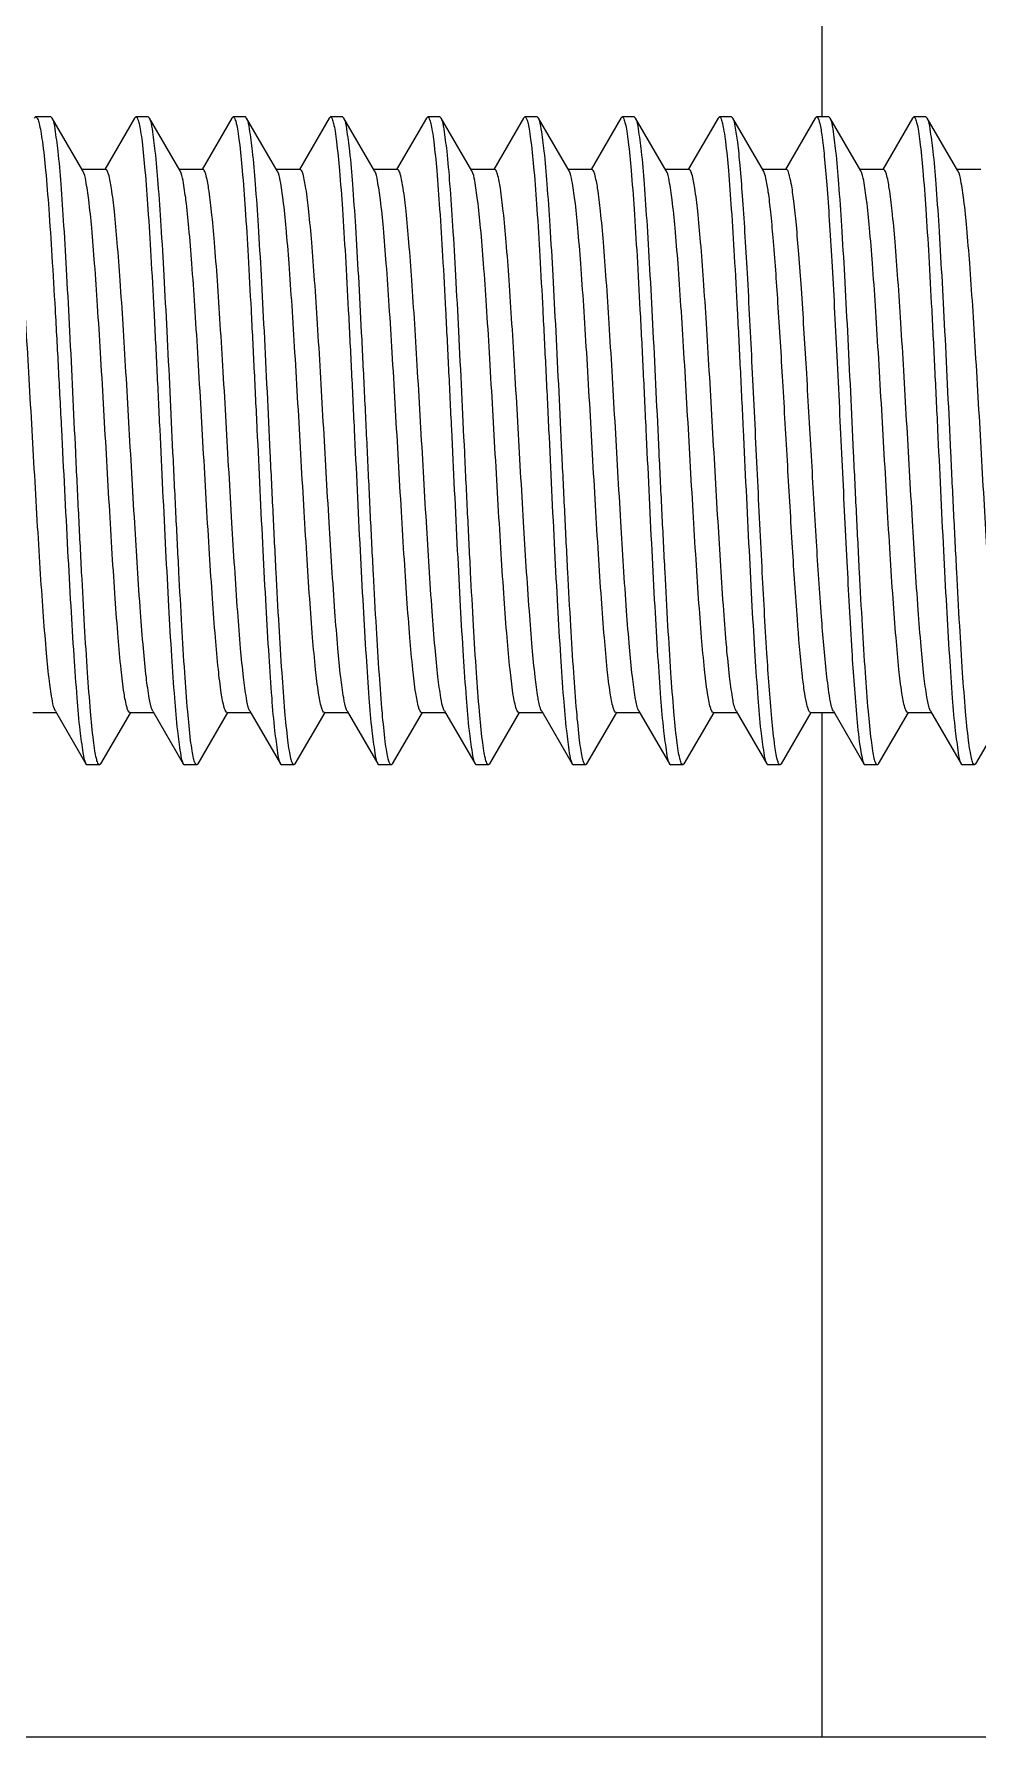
# Model space of a CAD drawing. Extents: x 27938 to 1507990, y 110129 to 923079.
# Drawn here: x 643528.3 to 643657.8, y 358398.4 to 358632.2 of the extents above; entities that cross this region are included whole.
import ezdxf

# ---------------------------------------------------------------- set-up
doc = ezdxf.new("R2010")
doc.units = 0
doc.header["$LTSCALE"] = 1000
doc.header["$MEASUREMENT"] = 0

msp = doc.modelspace()

# ---------------------------------------------------------------- linework, layer by layer
at = {"linetype": 'Continuous'}
for p, q in [((643636.46, 358620.85), (643636.46, 358754.31)), ((643528.26, 358620.66), (643528.48, 358620.85)), ((643530.58, 358620.85), (643528.48, 358620.85)), ((643530.58, 358620.85), (643528.48, 358620.85)), ((643528.48, 358620.85), (643528.51, 358620.84)), ((643530.75, 358620.7), (643530.58, 358620.85)), ((643534.96, 358613.46), (643530.75, 358620.7)), ((643542.07, 358620.69), (643537.98, 358613.64)), ((643542.07, 358620.69), (643542.25, 358620.85)), ((643543.92, 358620.85), (643542.25, 358620.85)), ((643543.92, 358620.85), (643542.25, 358620.85)), ((643542.25, 358620.85), (643542.27, 358620.84)), ((643544.1, 358620.7), (643543.92, 358620.85)), ((643548.31, 358613.46), (643544.1, 358620.7)), ((643555.42, 358620.69), (643551.33, 358613.64)), ((643555.42, 358620.69), (643555.6, 358620.85)), ((643557.27, 358620.85), (643555.6, 358620.85)), ((643557.27, 358620.85), (643555.6, 358620.85)), ((643555.6, 358620.85), (643555.62, 358620.84)), ((643557.44, 358620.7), (643557.27, 358620.85)), ((643561.65, 358613.46), (643557.44, 358620.7)), ((643568.77, 358620.69), (643564.68, 358613.64)), ((643568.77, 358620.69), (643568.94, 358620.85)), ((643570.61, 358620.85), (643568.94, 358620.85)), ((643570.61, 358620.85), (643568.94, 358620.85)), ((643568.94, 358620.85), (643568.97, 358620.84)), ((643570.79, 358620.7), (643570.61, 358620.85)), ((643575, 358613.46), (643570.79, 358620.7)), ((643582.11, 358620.69), (643578.02, 358613.64)), ((643582.11, 358620.69), (643582.29, 358620.85)), ((643583.96, 358620.85), (643582.29, 358620.85)), ((643583.96, 358620.85), (643582.29, 358620.85)), ((643582.29, 358620.85), (643582.31, 358620.84)), ((643584.13, 358620.7), (643583.96, 358620.85)), ((643588.35, 358613.46), (643584.13, 358620.7)), ((643595.46, 358620.69), (643591.37, 358613.64)), ((643595.46, 358620.69), (643595.63, 358620.85)), ((643597.31, 358620.85), (643595.63, 358620.85)), ((643597.31, 358620.85), (643595.63, 358620.85)), ((643595.63, 358620.85), (643595.66, 358620.84)), ((643597.48, 358620.7), (643597.31, 358620.85)), ((643601.69, 358613.46), (643597.48, 358620.7)), ((643608.81, 358620.69), (643604.72, 358613.64)), ((643608.81, 358620.69), (643608.98, 358620.85)), ((643610.65, 358620.85), (643608.98, 358620.85)), ((643610.65, 358620.85), (643608.98, 358620.85)), ((643608.98, 358620.85), (643609.01, 358620.84)), ((643610.83, 358620.7), (643610.65, 358620.85)), ((643615.04, 358613.46), (643610.83, 358620.7)), ((643622.15, 358620.69), (643618.06, 358613.64)), ((643622.15, 358620.69), (643622.33, 358620.85)), ((643624, 358620.85), (643622.33, 358620.85)), ((643624, 358620.85), (643622.33, 358620.85)), ((643622.33, 358620.85), (643622.35, 358620.84)), ((643624.17, 358620.7), (643624, 358620.85)), ((643628.38, 358613.46), (643624.17, 358620.7)), ((643635.5, 358620.69), (643631.41, 358613.64)), ((643635.5, 358620.69), (643635.67, 358620.85)), ((643637.34, 358620.85), (643635.67, 358620.85)), ((643637.34, 358620.85), (643635.67, 358620.85)), ((643635.67, 358620.85), (643635.7, 358620.84)), ((643637.52, 358620.7), (643637.34, 358620.85)), ((643641.73, 358613.46), (643637.52, 358620.7)), ((643648.84, 358620.69), (643644.75, 358613.64)), ((643648.84, 358620.69), (643649.02, 358620.85)), ((643650.69, 358620.85), (643649.02, 358620.85)), ((643650.69, 358620.85), (643649.02, 358620.85)), ((643649.02, 358620.85), (643649.04, 358620.84)), ((643650.87, 358620.7), (643650.69, 358620.85)), ((643655.08, 358613.46), (643650.87, 358620.7)), ((643538.09, 358613.64), (643534.86, 358613.64)), ((643551.44, 358613.64), (643548.2, 358613.64)), ((643564.78, 358613.64), (643561.55, 358613.64)), ((643578.13, 358613.64), (643574.89, 358613.64)), ((643591.47, 358613.64), (643588.24, 358613.64)), ((643604.82, 358613.64), (643601.59, 358613.64)), ((643618.17, 358613.64), (643614.93, 358613.64)), ((643631.51, 358613.64), (643628.28, 358613.64)), ((643644.86, 358613.64), (643641.63, 358613.64)), ((643658.2, 358613.64), (643654.97, 358613.64)), ((643528.08, 358539.06), (643531.31, 358539.06)), ((643531.2, 358539.24), (643535.38, 358532.03)), ((643537.42, 358532.02), (643541.53, 358539.08)), ((643541.43, 358539.08), (643544.66, 358539.08)), ((643544.55, 358539.26), (643544.47, 358539.43)), ((643544.55, 358539.26), (643548.75, 358532.02)), ((643550.77, 358532.02), (643554.88, 358539.08)), ((643554.77, 358539.08), (643558, 358539.08)), ((643557.9, 358539.26), (643557.81, 358539.43)), ((643557.9, 358539.26), (643562.09, 358532.02)), ((643564.12, 358532.02), (643568.22, 358539.08)), ((643568.12, 358539.08), (643571.35, 358539.08)), ((643571.25, 358539.26), (643571.16, 358539.44)), ((643571.25, 358539.26), (643575.44, 358532.02)), ((643577.46, 358532.02), (643581.57, 358539.08)), ((643581.46, 358539.08), (643584.7, 358539.08)), ((643584.59, 358539.26), (643584.5, 358539.45)), ((643584.59, 358539.26), (643588.79, 358532.02)), ((643590.81, 358532.02), (643594.91, 358539.08)), ((643594.81, 358539.08), (643598.04, 358539.08)), ((643597.94, 358539.26), (643597.84, 358539.46)), ((643597.94, 358539.26), (643602.13, 358532.02)), ((643604.15, 358532.02), (643608.26, 358539.08)), ((643608.16, 358539.08), (643611.39, 358539.08)), ((643611.28, 358539.26), (643611.18, 358539.47)), ((643611.28, 358539.26), (643615.48, 358532.02)), ((643617.5, 358532.02), (643621.61, 358539.08)), ((643621.5, 358539.08), (643624.73, 358539.08)), ((643624.63, 358539.26), (643624.53, 358539.48)), ((643624.63, 358539.26), (643628.83, 358532.02)), ((643630.85, 358532.02), (643634.95, 358539.08)), ((643634.85, 358539.08), (643638.08, 358539.08)), ((643636.46, 358398.41), (643636.46, 358539.08)), ((643637.98, 358539.26), (643642.17, 358532.02)), ((643644.19, 358532.02), (643648.3, 358539.08)), ((643648.2, 358539.08), (643651.43, 358539.08)), ((643651.32, 358539.26), (643651.21, 358539.5)), ((643651.32, 358539.26), (643655.52, 358532.02)), ((643657.54, 358532.02), (643661.65, 358539.08)), ((643535.38, 358532.03), (643535.56, 358531.87)), ((643537.25, 358531.87), (643535.56, 358531.87)), ((643537.25, 358531.87), (643535.56, 358531.87)), ((643537.25, 358531.87), (643537.22, 358531.87)), ((643537.42, 358532.02), (643537.25, 358531.87)), ((643548.75, 358532.02), (643548.92, 358531.87)), ((643550.59, 358531.87), (643548.92, 358531.87)), ((643550.59, 358531.87), (643548.92, 358531.87)), ((643550.59, 358531.87), (643550.57, 358531.87)), ((643550.77, 358532.02), (643550.59, 358531.87)), ((643562.09, 358532.02), (643562.27, 358531.87)), ((643563.94, 358531.87), (643562.27, 358531.87)), ((643563.94, 358531.87), (643562.27, 358531.87)), ((643563.94, 358531.87), (643563.92, 358531.87)), ((643564.12, 358532.02), (643563.94, 358531.87)), ((643575.44, 358532.02), (643575.62, 358531.87)), ((643577.29, 358531.87), (643575.62, 358531.87)), ((643577.29, 358531.87), (643575.62, 358531.87)), ((643577.46, 358532.02), (643577.4, 358531.94)), ((643588.79, 358532.02), (643588.96, 358531.87)), ((643590.63, 358531.87), (643588.96, 358531.87)), ((643590.63, 358531.87), (643588.96, 358531.87)), ((643590.63, 358531.87), (643590.61, 358531.87)), ((643590.81, 358532.02), (643590.63, 358531.87)), ((643602.13, 358532.02), (643602.31, 358531.87)), ((643603.98, 358531.87), (643602.31, 358531.87)), ((643603.98, 358531.87), (643602.31, 358531.87)), ((643603.98, 358531.87), (643603.96, 358531.87)), ((643604.15, 358532.02), (643603.98, 358531.87)), ((643615.48, 358532.02), (643615.65, 358531.87)), ((643617.33, 358531.87), (643615.65, 358531.87)), ((643617.33, 358531.87), (643615.65, 358531.87)), ((643617.33, 358531.87), (643617.3, 358531.87)), ((643617.5, 358532.02), (643617.33, 358531.87)), ((643628.83, 358532.02), (643629, 358531.87)), ((643630.67, 358531.87), (643629, 358531.87)), ((643630.67, 358531.87), (643629, 358531.87)), ((643630.85, 358532.02), (643630.67, 358531.87)), ((643642.17, 358532.02), (643642.35, 358531.87)), ((643644.02, 358531.87), (643642.35, 358531.87)), ((643644.02, 358531.87), (643642.35, 358531.87)), ((643644.02, 358531.87), (643643.99, 358531.87)), ((643644.19, 358532.02), (643644.02, 358531.87)), ((643655.52, 358532.02), (643655.69, 358531.87)), ((643657.36, 358531.87), (643655.69, 358531.87)), ((643657.36, 358531.87), (643655.69, 358531.87)), ((643657.36, 358531.87), (643657.34, 358531.87)), ((643657.54, 358532.02), (643657.36, 358531.87)), ((640323.02, 358398.41), (643678.82, 358398.41))]:
    msp.add_line(p, q, dxfattribs=at)
for points, knots in [([(643528.51, 358620.84), (643528.62, 358620.82), (643528.81, 358620.47), (643528.99, 358619.84), (643529.21, 358618.77), (643529.53, 358616.64), (643529.9, 358613.06), (643530.32, 358607.83), (643530.74, 358601.45), (643531.17, 358594.17), (643531.59, 358586.24), (643532.16, 358575.23), (643532.7, 358564.33), (643533.27, 358553.96), (643533.68, 358547.21), (643534.09, 358541.51), (643534.46, 358537.05), (643534.89, 358534.06), (643535.12, 358532.48), (643535.38, 358532.03)], [0, 0, 0, 0, 0.003757, 0.011459, 0.023431, 0.039645, 0.084295, 0.143914, 0.216389, 0.299127, 0.389148, 0.483213, 0.6699, 0.755792, 0.832518, 0.897325, 0.947898, 0.982465, 1, 1, 1, 1]), ([(643537.22, 358531.87), (643537.12, 358531.9), (643536.95, 358532.26), (643536.78, 358532.88), (643536.59, 358533.95), (643536.3, 358536.08), (643535.96, 358539.66), (643535.57, 358544.91), (643535.17, 358551.29), (643534.78, 358558.58), (643534.38, 358566.51), (643533.85, 358577.53), (643533.34, 358588.43), (643532.79, 358598.81), (643532.4, 358605.56), (643532, 358611.24), (643531.65, 358615.7), (643531.23, 358618.67), (643531.01, 358620.25), (643530.75, 358620.7)], [0, 0, 0, 0, 0.003606, 0.011247, 0.023193, 0.039402, 0.084085, 0.143775, 0.216346, 0.299193, 0.389328, 0.483499, 0.670339, 0.756262, 0.83298, 0.897737, 0.948216, 0.982646, 1, 1, 1, 1]), ([(643542.27, 358620.84), (643542.38, 358620.82), (643542.54, 358620.46), (643542.72, 358619.84), (643542.91, 358618.76), (643543.2, 358616.63), (643543.54, 358613.05), (643543.93, 358607.81), (643544.32, 358601.43), (643544.72, 358594.14), (643545.11, 358586.21), (643545.64, 358575.19), (643546.16, 358564.29), (643546.7, 358553.92), (643547.09, 358547.16), (643547.49, 358541.48), (643547.85, 358537.02), (643548.27, 358534.05), (643548.49, 358532.47), (643548.75, 358532.02)], [0, 0, 0, 0, 0.003609, 0.011254, 0.023202, 0.039414, 0.084098, 0.143785, 0.216347, 0.299182, 0.389307, 0.483468, 0.670283, 0.756201, 0.832921, 0.897684, 0.948173, 0.982621, 1, 1, 1, 1]), ([(643550.57, 358531.87), (643550.47, 358531.9), (643550.3, 358532.26), (643550.13, 358532.88), (643549.93, 358533.95), (643549.64, 358536.08), (643549.3, 358539.66), (643548.91, 358544.91), (643548.52, 358551.29), (643548.13, 358558.58), (643547.73, 358566.51), (643547.2, 358577.54), (643546.69, 358588.43), (643546.14, 358598.81), (643545.75, 358605.56), (643545.35, 358611.25), (643545, 358615.7), (643544.57, 358618.67), (643544.36, 358620.25), (643544.1, 358620.7)], [0, 0, 0, 0, 0.003606, 0.011248, 0.023196, 0.039406, 0.08409, 0.14378, 0.216353, 0.299202, 0.389339, 0.483509, 0.670349, 0.756274, 0.832992, 0.897745, 0.94822, 0.982647, 1, 1, 1, 1]), ([(643555.62, 358620.84), (643555.72, 358620.82), (643555.89, 358620.46), (643556.06, 358619.84), (643556.26, 358618.76), (643556.55, 358616.63), (643556.89, 358613.05), (643557.28, 358607.81), (643557.67, 358601.43), (643558.06, 358594.14), (643558.46, 358586.21), (643558.99, 358575.19), (643559.5, 358564.29), (643560.05, 358553.92), (643560.44, 358547.16), (643560.84, 358541.48), (643561.19, 358537.02), (643561.62, 358534.05), (643561.83, 358532.47), (643562.09, 358532.02)], [0, 0, 0, 0, 0.00361, 0.011255, 0.023203, 0.039413, 0.084095, 0.143779, 0.21634, 0.299177, 0.389304, 0.483466, 0.67028, 0.7562, 0.832922, 0.897683, 0.948172, 0.982621, 1, 1, 1, 1]), ([(643563.92, 358531.87), (643563.81, 358531.9), (643563.65, 358532.26), (643563.47, 358532.88), (643563.28, 358533.95), (643562.99, 358536.09), (643562.65, 358539.67), (643562.26, 358544.91), (643561.87, 358551.29), (643561.47, 358558.58), (643561.08, 358566.51), (643560.55, 358577.54), (643560.03, 358588.43), (643559.49, 358598.81), (643559.1, 358605.56), (643558.7, 358611.24), (643558.34, 358615.7), (643557.92, 358618.67), (643557.7, 358620.25), (643557.44, 358620.7)], [0, 0, 0, 0, 0.003608, 0.011252, 0.023201, 0.039413, 0.084102, 0.143795, 0.216368, 0.299214, 0.389348, 0.483518, 0.670348, 0.756266, 0.832983, 0.897738, 0.948215, 0.982646, 1, 1, 1, 1]), ([(643568.97, 358620.84), (643569.07, 358620.82), (643569.24, 358620.46), (643569.41, 358619.83), (643569.6, 358618.76), (643569.89, 358616.63), (643570.24, 358613.05), (643570.62, 358607.81), (643571.02, 358601.42), (643571.41, 358594.14), (643571.81, 358586.2), (643572.34, 358575.18), (643572.85, 358564.29), (643573.4, 358553.91), (643573.79, 358547.16), (643574.19, 358541.48), (643574.54, 358537.02), (643574.96, 358534.05), (643575.18, 358532.47), (643575.44, 358532.02)], [0, 0, 0, 0, 0.003613, 0.011263, 0.023216, 0.039432, 0.084123, 0.143814, 0.216379, 0.299214, 0.389334, 0.48349, 0.670297, 0.756209, 0.832924, 0.897683, 0.948172, 0.982621, 1, 1, 1, 1]), ([(643577.29, 358531.87), (643577.19, 358531.87), (643577, 358532.21), (643576.85, 358532.79), (643576.64, 358533.82), (643576.36, 358535.91), (643576.01, 358539.44), (643575.62, 358544.65), (643575.23, 358551.01), (643574.83, 358558.3), (643574.43, 358566.24), (643574.04, 358574.55), (643573.64, 358582.93), (643573.24, 358591.07), (643572.84, 358598.67), (643572.45, 358605.46), (643572.05, 358611.18), (643571.69, 358615.67), (643571.27, 358618.66), (643571.05, 358620.25), (643570.79, 358620.7)], [0, 0, 0, 0, 0.00322, 0.0104, 0.021911, 0.037724, 0.081755, 0.140992, 0.213311, 0.2961, 0.386351, 0.480779, 0.575948, 0.668406, 0.754791, 0.831959, 0.897113, 0.947909, 0.982553, 1, 1, 1, 1]), ([(643582.31, 358620.84), (643582.42, 358620.82), (643582.58, 358620.46), (643582.76, 358619.83), (643582.95, 358618.76), (643583.24, 358616.63), (643583.58, 358613.05), (643583.97, 358607.81), (643584.36, 358601.43), (643584.76, 358594.14), (643585.15, 358586.21), (643585.68, 358575.19), (643586.2, 358564.29), (643586.74, 358553.91), (643587.13, 358547.16), (643587.53, 358541.48), (643587.89, 358537.02), (643588.31, 358534.05), (643588.53, 358532.47), (643588.79, 358532.02)], [0, 0, 0, 0, 0.003611, 0.011258, 0.023208, 0.03942, 0.084105, 0.14379, 0.216353, 0.299191, 0.389315, 0.483472, 0.67029, 0.756211, 0.83293, 0.897689, 0.948176, 0.982622, 1, 1, 1, 1]), ([(643590.61, 358531.87), (643590.5, 358531.9), (643590.34, 358532.26), (643590.17, 358532.88), (643589.97, 358533.95), (643589.68, 358536.08), (643589.34, 358539.66), (643588.95, 358544.91), (643588.56, 358551.29), (643588.16, 358558.58), (643587.77, 358566.51), (643587.24, 358577.53), (643586.72, 358588.43), (643586.18, 358598.81), (643585.79, 358605.56), (643585.39, 358611.24), (643585.04, 358615.7), (643584.61, 358618.67), (643584.39, 358620.25), (643584.13, 358620.7)], [0, 0, 0, 0, 0.003604, 0.011244, 0.023189, 0.039398, 0.084082, 0.143773, 0.216343, 0.29919, 0.389329, 0.483504, 0.67034, 0.756264, 0.832985, 0.897741, 0.948217, 0.982646, 1, 1, 1, 1]), ([(643595.66, 358620.84), (643595.76, 358620.82), (643595.93, 358620.46), (643596.1, 358619.83), (643596.3, 358618.76), (643596.59, 358616.63), (643596.93, 358613.05), (643597.32, 358607.81), (643597.71, 358601.43), (643598.1, 358594.14), (643598.5, 358586.21), (643599.03, 358575.19), (643599.54, 358564.29), (643600.09, 358553.92), (643600.48, 358547.16), (643600.88, 358541.48), (643601.23, 358537.02), (643601.66, 358534.05), (643601.87, 358532.47), (643602.13, 358532.02)], [0, 0, 0, 0, 0.003611, 0.011257, 0.023207, 0.039418, 0.084101, 0.143787, 0.21635, 0.299186, 0.389306, 0.483464, 0.670281, 0.756199, 0.832917, 0.89768, 0.948171, 0.982621, 1, 1, 1, 1]), ([(643603.96, 358531.87), (643603.85, 358531.9), (643603.68, 358532.26), (643603.51, 358532.88), (643603.32, 358533.95), (643603.03, 358536.08), (643602.69, 358539.66), (643602.3, 358544.91), (643601.91, 358551.29), (643601.51, 358558.58), (643601.11, 358566.51), (643600.59, 358577.53), (643600.07, 358588.43), (643599.53, 358598.81), (643599.14, 358605.56), (643598.73, 358611.24), (643598.38, 358615.7), (643597.96, 358618.67), (643597.74, 358620.25), (643597.48, 358620.7)], [0, 0, 0, 0, 0.003605, 0.011246, 0.023191, 0.0394, 0.084084, 0.143776, 0.216347, 0.299194, 0.38933, 0.483503, 0.670342, 0.756264, 0.832983, 0.89774, 0.948218, 0.982647, 1, 1, 1, 1]), ([(643609.01, 358620.84), (643609.11, 358620.82), (643609.28, 358620.46), (643609.45, 358619.83), (643609.64, 358618.76), (643609.93, 358616.63), (643610.27, 358613.05), (643610.66, 358607.81), (643611.05, 358601.43), (643611.45, 358594.14), (643611.85, 358586.21), (643612.37, 358575.19), (643612.89, 358564.29), (643613.43, 358553.92), (643613.82, 358547.16), (643614.23, 358541.48), (643614.58, 358537.02), (643615, 358534.05), (643615.22, 358532.47), (643615.48, 358532.02)], [0, 0, 0, 0, 0.00361, 0.011256, 0.023205, 0.039417, 0.084101, 0.143788, 0.216352, 0.299186, 0.389308, 0.483468, 0.670285, 0.756201, 0.83292, 0.897682, 0.948173, 0.982622, 1, 1, 1, 1]), ([(643617.3, 358531.87), (643617.2, 358531.9), (643617.03, 358532.26), (643616.86, 358532.88), (643616.66, 358533.95), (643616.37, 358536.08), (643616.03, 358539.66), (643615.64, 358544.91), (643615.25, 358551.29), (643614.86, 358558.58), (643614.46, 358566.51), (643613.93, 358577.53), (643613.42, 358588.43), (643612.87, 358598.81), (643612.48, 358605.56), (643612.08, 358611.24), (643611.73, 358615.7), (643611.3, 358618.67), (643611.09, 358620.25), (643610.83, 358620.7)], [0, 0, 0, 0, 0.003606, 0.011247, 0.023193, 0.039402, 0.084085, 0.143775, 0.216347, 0.299194, 0.389328, 0.483499, 0.670339, 0.756262, 0.83298, 0.897737, 0.948216, 0.982646, 1, 1, 1, 1]), ([(643622.35, 358620.84), (643622.46, 358620.82), (643622.62, 358620.46), (643622.79, 358619.84), (643622.99, 358618.76), (643623.28, 358616.63), (643623.62, 358613.05), (643624.01, 358607.81), (643624.4, 358601.43), (643624.8, 358594.14), (643625.19, 358586.21), (643625.72, 358575.19), (643626.24, 358564.29), (643626.78, 358553.92), (643627.17, 358547.16), (643627.57, 358541.48), (643627.92, 358537.02), (643628.35, 358534.05), (643628.57, 358532.47), (643628.83, 358532.02)], [0, 0, 0, 0, 0.003609, 0.011254, 0.023202, 0.039413, 0.084098, 0.143785, 0.216347, 0.299181, 0.389307, 0.483468, 0.670283, 0.7562, 0.832921, 0.897683, 0.948173, 0.982621, 1, 1, 1, 1]), ([(643629.52, 358538.23), (643629.25, 358541.22), (643628.77, 358548.15), (643628.14, 358559.6), (643627.51, 358572.7), (643626.87, 358586.15), (643626.32, 358596.99), (643625.87, 358604.84), (643625.54, 358609.77), (643625.21, 358613.87), (643624.91, 358617.06), (643624.58, 358619.22), (643624.37, 358620.36), (643624.17, 358620.7)], [0, 0, 0, 0, 0.108797, 0.252163, 0.416078, 0.584483, 0.740878, 0.809691, 0.869935, 0.920138, 0.959081, 0.985857, 1, 1, 1, 1]), ([(643635.7, 358620.84), (643635.78, 358620.82), (643635.93, 358620.57), (643636.17, 358619.78), (643636.46, 358618), (643636.78, 358615.14), (643637.11, 358611.23), (643637.44, 358606.43), (643637.78, 358600.84), (643638.12, 358594.61), (643638.58, 358585.51), (643639.13, 358573.84), (643639.78, 358560.34), (643640.42, 358548.5), (643640.91, 358541.32), (643641.2, 358538.23)], [0, 0, 0, 0, 0.003066, 0.009179, 0.031386, 0.066684, 0.114239, 0.172843, 0.240983, 0.316896, 0.398604, 0.570787, 0.739704, 0.887881, 1, 1, 1, 1]), ([(643643.99, 358531.87), (643643.89, 358531.9), (643643.72, 358532.26), (643643.55, 358532.88), (643643.36, 358533.95), (643643.07, 358536.09), (643642.73, 358539.67), (643642.34, 358544.91), (643641.94, 358551.29), (643641.55, 358558.58), (643641.15, 358566.52), (643640.62, 358577.54), (643640.11, 358588.43), (643639.56, 358598.81), (643639.17, 358605.56), (643638.77, 358611.24), (643638.42, 358615.7), (643638, 358618.67), (643637.78, 358620.25), (643637.52, 358620.7)], [0, 0, 0, 0, 0.003608, 0.011253, 0.023202, 0.039415, 0.084106, 0.143801, 0.216374, 0.299221, 0.389354, 0.483524, 0.670354, 0.756271, 0.832987, 0.89774, 0.948216, 0.982646, 1, 1, 1, 1]), ([(643649.04, 358620.84), (643649.15, 358620.82), (643649.31, 358620.46), (643649.49, 358619.83), (643649.68, 358618.76), (643649.97, 358616.63), (643650.31, 358613.05), (643650.7, 358607.81), (643651.09, 358601.42), (643651.49, 358594.14), (643651.88, 358586.2), (643652.41, 358575.18), (643652.93, 358564.29), (643653.47, 358553.92), (643653.86, 358547.16), (643654.26, 358541.48), (643654.62, 358537.02), (643655.04, 358534.05), (643655.26, 358532.47), (643655.52, 358532.02)], [0, 0, 0, 0, 0.003613, 0.011262, 0.023215, 0.039429, 0.084119, 0.143808, 0.216372, 0.299207, 0.389327, 0.483483, 0.670291, 0.756204, 0.832921, 0.897681, 0.948171, 0.982621, 1, 1, 1, 1]), ([(643657.34, 358531.87), (643657.24, 358531.9), (643657.07, 358532.26), (643656.9, 358532.88), (643656.7, 358533.95), (643656.41, 358536.08), (643656.07, 358539.66), (643655.68, 358544.9), (643655.29, 358551.29), (643654.9, 358558.58), (643654.5, 358566.51), (643653.97, 358577.53), (643653.46, 358588.43), (643652.91, 358598.81), (643652.52, 358605.56), (643652.12, 358611.24), (643651.77, 358615.7), (643651.34, 358618.67), (643651.13, 358620.25), (643650.87, 358620.7)], [0, 0, 0, 0, 0.003604, 0.011244, 0.023189, 0.039397, 0.084077, 0.143765, 0.216335, 0.299184, 0.389325, 0.4835, 0.670337, 0.756263, 0.832984, 0.89774, 0.948216, 0.982646, 1, 1, 1, 1]), ([(643531.2, 358539.24), (643530.96, 358539.65), (643530.71, 358541.06), (643530.3, 358543.69), (643529.94, 358547.57), (643529.54, 358552.48), (643529.14, 358558.27), (643528.6, 358567.11), (643528.08, 358576.36), (643527.55, 358585.67), (643527.15, 358592.33), (643526.76, 358598.43), (643526.37, 358603.74), (643525.98, 358608.09), (643525.62, 358611.28), (643525.26, 358613.26), (643525, 358614.11), (643524.81, 358614.38), (643524.72, 358614.38)], [0, 0, 0, 0, 0.019043, 0.055063, 0.107001, 0.173025, 0.250754, 0.337372, 0.524516, 0.618282, 0.707667, 0.789473, 0.860794, 0.919118, 0.962435, 0.989361, 0.996538, 1, 1, 1, 1]), ([(643541.43, 358539.08), (643541.34, 358539.08), (643541.14, 358539.34), (643540.88, 358540.2), (643540.52, 358542.17), (643540.16, 358545.35), (643539.77, 358549.68), (643539.38, 358554.96), (643538.98, 358561.02), (643538.59, 358567.63), (643538.06, 358576.85), (643537.54, 358585.99), (643537, 358594.71), (643536.61, 358600.42), (643536.21, 358605.26), (643535.85, 358609.07), (643535.45, 358611.67), (643535.2, 358613.05), (643534.96, 358613.46)], [0, 0, 0, 0, 0.003515, 0.010772, 0.037949, 0.081609, 0.140308, 0.211978, 0.294061, 0.383612, 0.477415, 0.664253, 0.750571, 0.827952, 0.893624, 0.945254, 0.981055, 1, 1, 1, 1]), ([(643544.47, 358539.43), (643544.26, 358539.93), (643543.99, 358541.43), (643543.61, 358544.23), (643543.23, 358548.18), (643542.68, 358555.25), (643542.04, 358565.6), (643541.41, 358576.6), (643540.89, 358585.69), (643540.5, 358592.18), (643540.11, 358598.12), (643539.72, 358603.29), (643539.34, 358607.52), (643538.98, 358610.63), (643538.63, 358612.55), (643538.37, 358613.39), (643538.17, 358613.64), (643538.09, 358613.64)], [0, 0, 0, 0, 0.022063, 0.06049, 0.11412, 0.18113, 0.345581, 0.531057, 0.623641, 0.711784, 0.792398, 0.862665, 0.920141, 0.962854, 0.989435, 0.996539, 1, 1, 1, 1]), ([(643554.77, 358539.08), (643554.68, 358539.08), (643554.49, 358539.34), (643554.23, 358540.2), (643553.87, 358542.17), (643553.51, 358545.35), (643553.12, 358549.68), (643552.73, 358554.96), (643552.33, 358561.02), (643551.93, 358567.63), (643551.41, 358576.85), (643550.89, 358585.99), (643550.35, 358594.71), (643549.96, 358600.42), (643549.56, 358605.26), (643549.2, 358609.07), (643548.79, 358611.67), (643548.54, 358613.05), (643548.31, 358613.46)], [0, 0, 0, 0, 0.003515, 0.010772, 0.037949, 0.081609, 0.140308, 0.211978, 0.294061, 0.383612, 0.477415, 0.664253, 0.750571, 0.827952, 0.893624, 0.945254, 0.981055, 1, 1, 1, 1]), ([(643557.81, 358539.43), (643557.6, 358539.94), (643557.33, 358541.45), (643556.95, 358544.26), (643556.58, 358548.21), (643556.02, 358555.29), (643555.38, 358565.64), (643554.76, 358576.63), (643554.24, 358585.72), (643553.84, 358592.21), (643553.45, 358598.14), (643553.07, 358603.3), (643552.68, 358607.53), (643552.32, 358610.63), (643551.97, 358612.55), (643551.71, 358613.39), (643551.52, 358613.64), (643551.44, 358613.64)], [0, 0, 0, 0, 0.022202, 0.060746, 0.114464, 0.181532, 0.346016, 0.531431, 0.623962, 0.712042, 0.792591, 0.862796, 0.920218, 0.962889, 0.989444, 0.996541, 1, 1, 1, 1]), ([(643568.12, 358539.08), (643568.03, 358539.08), (643567.84, 358539.34), (643567.57, 358540.2), (643567.22, 358542.17), (643566.85, 358545.35), (643566.46, 358549.68), (643566.07, 358554.96), (643565.68, 358561.02), (643565.28, 358567.63), (643564.75, 358576.85), (643564.24, 358585.99), (643563.69, 358594.71), (643563.3, 358600.42), (643562.91, 358605.26), (643562.54, 358609.07), (643562.14, 358611.67), (643561.89, 358613.05), (643561.65, 358613.46)], [0, 0, 0, 0, 0.003515, 0.010772, 0.037949, 0.081609, 0.140308, 0.211978, 0.294061, 0.383612, 0.477415, 0.664253, 0.750571, 0.827952, 0.893624, 0.945254, 0.981055, 1, 1, 1, 1]), ([(643571.16, 358539.44), (643570.95, 358539.96), (643570.68, 358541.47), (643570.29, 358544.29), (643569.92, 358548.25), (643569.37, 358555.32), (643568.72, 358565.68), (643568.1, 358576.66), (643567.58, 358585.75), (643567.19, 358592.23), (643566.8, 358598.15), (643566.41, 358603.31), (643566.03, 358607.53), (643565.67, 358610.63), (643565.32, 358612.55), (643565.06, 358613.39), (643564.87, 358613.64), (643564.78, 358613.64)], [0, 0, 0, 0, 0.022341, 0.061001, 0.114807, 0.181934, 0.346451, 0.531804, 0.624281, 0.7123, 0.792784, 0.862927, 0.920295, 0.962925, 0.989453, 0.996544, 1, 1, 1, 1]), ([(643581.46, 358539.08), (643581.38, 358539.08), (643581.18, 358539.34), (643580.92, 358540.2), (643580.56, 358542.17), (643580.2, 358545.35), (643579.81, 358549.68), (643579.42, 358554.97), (643579.02, 358561.02), (643578.63, 358567.63), (643578.1, 358576.85), (643577.58, 358585.99), (643577.04, 358594.71), (643576.65, 358600.42), (643576.25, 358605.26), (643575.89, 358609.07), (643575.48, 358611.67), (643575.24, 358613.05), (643575, 358613.46)], [0, 0, 0, 0, 0.003517, 0.010775, 0.037956, 0.081619, 0.140319, 0.211991, 0.294074, 0.383625, 0.477427, 0.664262, 0.750578, 0.827956, 0.893627, 0.945255, 0.981055, 1, 1, 1, 1]), ([(643584.5, 358539.45), (643584.29, 358539.97), (643584.02, 358541.49), (643583.64, 358544.32), (643583.26, 358548.28), (643582.71, 358555.36), (643582.07, 358565.71), (643581.45, 358576.7), (643580.92, 358585.78), (643580.53, 358592.25), (643580.14, 358598.17), (643579.76, 358603.32), (643579.37, 358607.54), (643579.02, 358610.64), (643578.67, 358612.55), (643578.41, 358613.39), (643578.21, 358613.64), (643578.13, 358613.64)], [0, 0, 0, 0, 0.02248, 0.061256, 0.11515, 0.182336, 0.346885, 0.532177, 0.624601, 0.712557, 0.792976, 0.863058, 0.920372, 0.96296, 0.989462, 0.996546, 1, 1, 1, 1]), ([(643594.81, 358539.08), (643594.72, 358539.08), (643594.53, 358539.34), (643594.26, 358540.2), (643593.91, 358542.17), (643593.55, 358545.35), (643593.15, 358549.68), (643592.76, 358554.96), (643592.37, 358561.02), (643591.97, 358567.63), (643591.44, 358576.85), (643590.93, 358585.99), (643590.39, 358594.71), (643590, 358600.42), (643589.6, 358605.26), (643589.23, 358609.07), (643588.83, 358611.67), (643588.58, 358613.05), (643588.35, 358613.46)], [0, 0, 0, 0, 0.003516, 0.010772, 0.037949, 0.081609, 0.140308, 0.211978, 0.294061, 0.383612, 0.477416, 0.664254, 0.750571, 0.827952, 0.893624, 0.945254, 0.981055, 1, 1, 1, 1]), ([(643597.84, 358539.46), (643597.63, 358539.98), (643597.36, 358541.51), (643596.98, 358544.34), (643596.61, 358548.31), (643596.05, 358555.4), (643595.41, 358565.75), (643594.79, 358576.73), (643594.27, 358585.8), (643593.88, 358592.27), (643593.49, 358598.19), (643593.11, 358603.33), (643592.72, 358607.55), (643592.36, 358610.64), (643592.01, 358612.55), (643591.75, 358613.39), (643591.56, 358613.64), (643591.47, 358613.64)], [0, 0, 0, 0, 0.022619, 0.06151, 0.115493, 0.182737, 0.347318, 0.53255, 0.624919, 0.712813, 0.793168, 0.863188, 0.920449, 0.962995, 0.989471, 0.996548, 1, 1, 1, 1]), ([(643608.16, 358539.08), (643608.07, 358539.08), (643607.87, 358539.34), (643607.61, 358540.2), (643607.26, 358542.17), (643606.89, 358545.35), (643606.5, 358549.68), (643606.11, 358554.96), (643605.71, 358561.02), (643605.32, 358567.63), (643604.79, 358576.85), (643604.28, 358585.99), (643603.73, 358594.71), (643603.34, 358600.42), (643602.94, 358605.26), (643602.58, 358609.07), (643602.18, 358611.67), (643601.93, 358613.05), (643601.69, 358613.46)], [0, 0, 0, 0, 0.003516, 0.010771, 0.037949, 0.081609, 0.140308, 0.211978, 0.294061, 0.383613, 0.477416, 0.664254, 0.750571, 0.827952, 0.893624, 0.945254, 0.981055, 1, 1, 1, 1]), ([(643611.18, 358539.47), (643610.98, 358540), (643610.71, 358541.52), (643610.32, 358544.37), (643609.95, 358548.35), (643609.4, 358555.43), (643608.76, 358565.79), (643608.14, 358576.76), (643607.61, 358585.83), (643607.22, 358592.29), (643606.84, 358598.2), (643606.45, 358603.34), (643606.07, 358607.55), (643605.71, 358610.65), (643605.36, 358612.55), (643605.1, 358613.39), (643604.91, 358613.64), (643604.82, 358613.64)], [0, 0, 0, 0, 0.022758, 0.061765, 0.115835, 0.183137, 0.34775, 0.532922, 0.625237, 0.713069, 0.79336, 0.863318, 0.920525, 0.96303, 0.98948, 0.99655, 1, 1, 1, 1]), ([(643621.5, 358539.08), (643621.42, 358539.08), (643621.22, 358539.34), (643620.96, 358540.2), (643620.6, 358542.17), (643620.24, 358545.35), (643619.85, 358549.68), (643619.46, 358554.96), (643619.06, 358561.02), (643618.67, 358567.63), (643618.14, 358576.85), (643617.62, 358585.99), (643617.08, 358594.71), (643616.69, 358600.42), (643616.29, 358605.26), (643615.93, 358609.07), (643615.52, 358611.67), (643615.28, 358613.05), (643615.04, 358613.46)], [0, 0, 0, 0, 0.003516, 0.010771, 0.037949, 0.081609, 0.140308, 0.211978, 0.294061, 0.383613, 0.477416, 0.664254, 0.750571, 0.827952, 0.893624, 0.945254, 0.981055, 1, 1, 1, 1]), ([(643624.53, 358539.48), (643624.32, 358540.01), (643624.05, 358541.54), (643623.67, 358544.4), (643623.29, 358548.38), (643622.74, 358555.47), (643622.1, 358565.82), (643621.48, 358576.79), (643620.96, 358585.86), (643620.57, 358592.32), (643620.18, 358598.22), (643619.8, 358603.35), (643619.41, 358607.56), (643619.05, 358610.65), (643618.7, 358612.56), (643618.44, 358613.39), (643618.25, 358613.64), (643618.17, 358613.64)], [0, 0, 0, 0, 0.022896, 0.062019, 0.116177, 0.183537, 0.348182, 0.533293, 0.625555, 0.713325, 0.793551, 0.863448, 0.920602, 0.963066, 0.989489, 0.996553, 1, 1, 1, 1]), ([(643633.7, 358544.41), (643633.42, 358546.89), (643632.95, 358552.66), (643632.33, 358562.18), (643631.7, 358573.08), (643631.06, 358584.29), (643630.43, 358594.74), (643629.89, 358602.49), (643629.42, 358607.55), (643629.11, 358610.27), (643628.79, 358612.15), (643628.56, 358613.15), (643628.38, 358613.46)], [0, 0, 0, 0, 0.108102, 0.250375, 0.413121, 0.580603, 0.736627, 0.866121, 0.916895, 0.956659, 0.984511, 1, 1, 1, 1]), ([(643637.04, 358544.41), (643636.75, 358547.01), (643636.26, 358553.06), (643635.61, 358563.03), (643634.96, 358574.41), (643634.3, 358585.98), (643633.74, 358595.21), (643633.26, 358601.77), (643632.93, 358605.79), (643632.6, 358608.98), (643632.27, 358611.47), (643631.99, 358612.73), (643631.71, 358613.64), (643631.51, 358613.64)], [0, 0, 0, 0, 0.112686, 0.261594, 0.431242, 0.603931, 0.761639, 0.829631, 0.887941, 0.935059, 0.969794, 0.991369, 1, 1, 1, 1]), ([(643648.2, 358539.08), (643648.11, 358539.08), (643647.91, 358539.34), (643647.65, 358540.2), (643647.29, 358542.17), (643646.93, 358545.35), (643646.54, 358549.68), (643646.15, 358554.96), (643645.75, 358561.02), (643645.36, 358567.63), (643644.83, 358576.85), (643644.31, 358585.99), (643643.77, 358594.71), (643643.38, 358600.42), (643642.98, 358605.26), (643642.62, 358609.07), (643642.22, 358611.67), (643641.97, 358613.05), (643641.73, 358613.46)], [0, 0, 0, 0, 0.003516, 0.010771, 0.037949, 0.081609, 0.140308, 0.211978, 0.294061, 0.383613, 0.477416, 0.664254, 0.750571, 0.827952, 0.893624, 0.945254, 0.981055, 1, 1, 1, 1]), ([(643651.21, 358539.5), (643651.01, 358540.04), (643650.73, 358541.58), (643650.35, 358544.45), (643649.98, 358548.45), (643649.43, 358555.54), (643648.79, 358565.9), (643648.17, 358576.86), (643647.65, 358585.91), (643647.26, 358592.36), (643646.87, 358598.25), (643646.49, 358603.38), (643646.1, 358607.58), (643645.74, 358610.66), (643645.4, 358612.56), (643645.14, 358613.39), (643644.94, 358613.64), (643644.86, 358613.64)], [0, 0, 0, 0, 0.023173, 0.062527, 0.116859, 0.184335, 0.349044, 0.534034, 0.626189, 0.713835, 0.793933, 0.863707, 0.920754, 0.963136, 0.989507, 0.996557, 1, 1, 1, 1]), ([(643661.54, 358539.08), (643661.45, 358539.08), (643661.26, 358539.34), (643661, 358540.2), (643660.64, 358542.17), (643660.28, 358545.35), (643659.89, 358549.68), (643659.49, 358554.96), (643659.1, 358561.02), (643658.7, 358567.63), (643658.18, 358576.85), (643657.66, 358585.99), (643657.12, 358594.71), (643656.73, 358600.42), (643656.33, 358605.26), (643655.97, 358609.07), (643655.56, 358611.67), (643655.31, 358613.05), (643655.08, 358613.46)], [0, 0, 0, 0, 0.003516, 0.010771, 0.037949, 0.081609, 0.140308, 0.211978, 0.294061, 0.383613, 0.477416, 0.664254, 0.750571, 0.827952, 0.893624, 0.945254, 0.981055, 1, 1, 1, 1]), ([(643634.85, 358539.08), (643634.7, 358539.08), (643634.44, 358539.68), (643634.23, 358540.6), (643633.94, 358542.33), (643633.78, 358543.64), (643633.7, 358544.41)], [0, 0, 0, 0, 0.0808, 0.272207, 0.580091, 1, 1, 1, 1]), ([(643637.98, 358539.26), (643637.68, 358539.77), (643637.42, 358541.56), (643637.16, 358543.26), (643637.04, 358544.41)], [0, 0, 0, 0, 0.338142, 1, 1, 1, 1]), ([(643630.38, 358532.28), (643630.14, 358532.96), (643629.87, 358534.97), (643629.64, 358536.95), (643629.52, 358538.23)], [0, 0, 0, 0, 0.358494, 1, 1, 1, 1]), ([(643641.2, 358538.23), (643641.33, 358536.83), (643641.5, 358534.97), (643641.88, 358532.92), (643642.05, 358532.24), (643642.17, 358532.02)], [0, 0, 0, 0, 0.673256, 0.880713, 1, 1, 1, 1]), ([(643577.4, 358531.94), (643577.39, 358531.92), (643577.35, 358531.89), (643577.31, 358531.87), (643577.29, 358531.87)], [0, 0, 0, 0, 0.558468, 1, 1, 1, 1]), ([(643630.67, 358531.87), (643630.65, 358531.87), (643630.48, 358531.95), (643630.43, 358532.14), (643630.38, 358532.28)], [0, 0, 0, 0, 0.148189, 1, 1, 1, 1])]:
    msp.add_open_spline(points, degree=3, knots=knots, dxfattribs=at)

doc.saveas('drawing.dxf')
